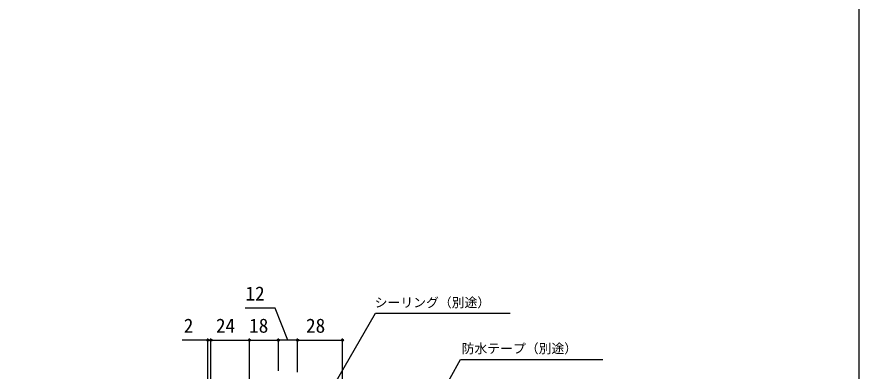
# Model space of a CAD drawing. Units: millimetres, scale not verified. Extents: x -525 to 525, y -782 to 778.
# Drawn here: x 0 to 525, y -342 to -121 of the extents above; entities that cross this region are included whole.
import ezdxf
from ezdxf.enums import TextEntityAlignment as Align

# ---------------------------------------------------------------- set-up
doc = ezdxf.new("R2010")
doc.units = ezdxf.units.MM
doc.header["$LTSCALE"] = 4
doc.layers.add('0-6_YKK_D', color=6, linetype='Continuous')
doc.layers.add('0-7_YKK_ZWAK', color=7, linetype='Continuous')
doc.styles.add('ＭＳ ゴシック', font='')
doc.styles.get('ＭＳ ゴシック').set_extended_font_data('MS Gothic')

msp = doc.modelspace()

# ---------------------------------------------------------------- linework, layer by layer
at = {"layer": '0-6_YKK_D'}
for p, q in [((119.001, -322.301), (102.947, -322.301)), ((119.001, -455.4), (119.001, -321.301)), ((121.002, -322.301), (119.001, -322.301)), ((121.002, -393.253), (121.002, -321.301)), ((121.002, -392.253), (121.002, -321.301)), ((121.002, -322.301), (145.001, -322.3)), ((121.002, -322.301), (123.552, -322.301)), ((145.001, -386.8), (145.001, -321.3)), ((145.001, -357.307), (145.001, -321.3)), ((145.001, -322.3), (163.001, -322.3)), ((163.001, -341.3), (163.001, -321.3)), ((163.001, -340.3), (163.001, -321.3)), ((175.001, -322.3), (163.001, -322.3)), ((175.001, -342.3), (175.001, -321.3)), ((175.001, -341.3), (175.001, -321.3)), ((175.001, -322.3), (203.001, -322.3)), ((203.001, -403.4), (203.001, -321.3))]:
    msp.add_line(p, q, dxfattribs=at)
for points in [[(169.001, -322.3), (161.077, -302.3), (142.35, -302.3)], [(180.999, -379.329), (182.273, -377.12), (223.577, -305.519), (307.538, -305.519)], [(236.713, -406.3), (237.947, -404.068), (276.531, -334.272), (365.247, -334.272)]]:
    msp.add_lwpolyline(points, dxfattribs=at)
for centre in [(119.001, -322.301), (121.002, -322.301), (121.002, -322.301), (145.001, -322.3), (145.001, -322.3), (163.001, -322.3), (163.001, -322.3), (175.001, -322.3), (175.001, -322.3), (203.001, -322.3)]:
    msp.add_circle(centre, 0.637, dxfattribs=at)
at = {"layer": '0-7_YKK_ZWAK'}
msp.add_lwpolyline([(-525, -782.3), (525, -782.3), (525, 747.7)], dxfattribs=at)

# ---------------------------------------------------------------- texts
at = {"layer": '0-6_YKK_D', "style": 'ＭＳ ゴシック'}
for s, height, p in [('12', 8.798, (142.509, -300.3)), ('シーリング（別途）', 5.865, (223.031, -303.565)), ('2', 8.798, (104.06, -320.301)), ('18', 8.798, (144.762, -320.3)), ('28', 8.798, (180.24, -320.3)), ('防水テープ（別途）', 5.865, (277.215, -332.181))]:
    msp.add_text(s, height=height, dxfattribs=at).set_placement(p, align=Align.BOTTOM_LEFT)
msp.add_text('24', height=8.798, rotation=0.001, dxfattribs=at).set_placement((124.103, -320.301), align=Align.BOTTOM_LEFT)

doc.saveas('drawing.dxf')
